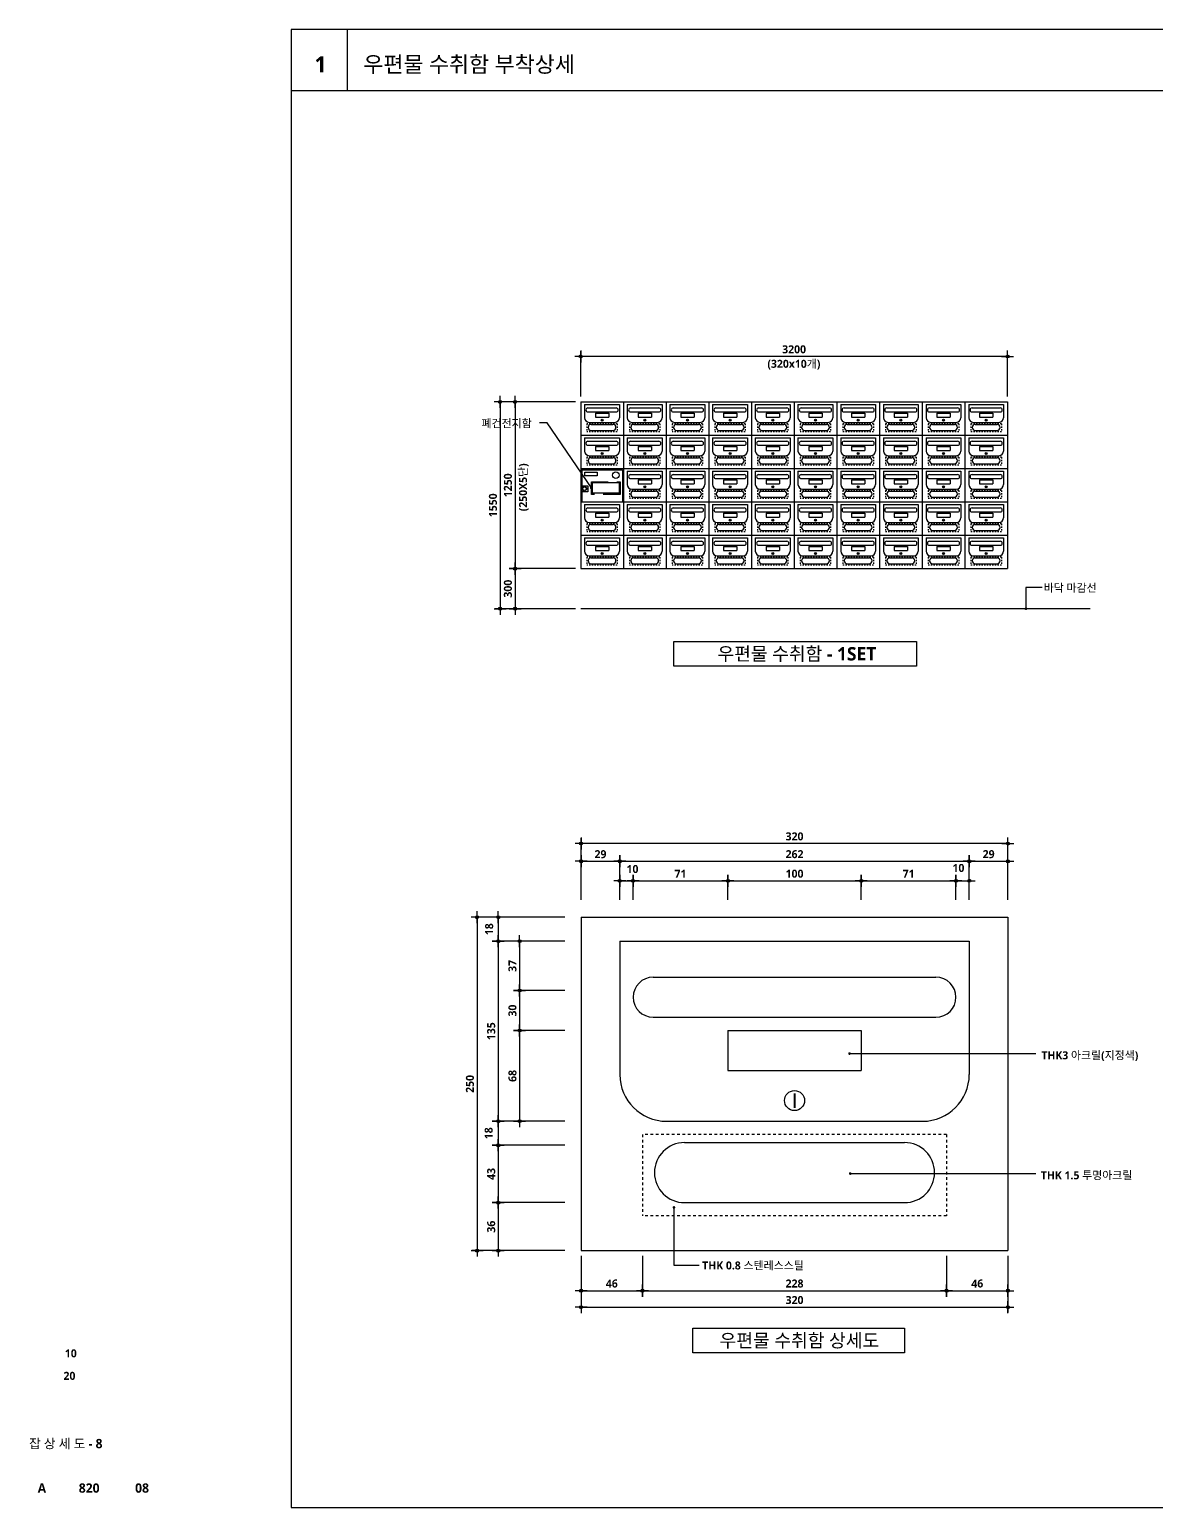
# Model space of a CAD drawing. Header units: millimetres. Extents: x 200 to 163856, y 0 to 163394.
# Drawn here: x 66420 to 70644, y 200 to 5740 of the extents above; entities that cross this region are included whole.
import ezdxf
from ezdxf.enums import TextEntityAlignment as Align

# ---------------------------------------------------------------- set-up
doc = ezdxf.new("R2010")
doc.units = ezdxf.units.MM
doc.header["$LTSCALE"] = 10
doc.linetypes.add('DASHED', pattern=[19.05, 12.7, -6.35])
doc.linetypes.add('HIDDEN', pattern=[2, 1, -1])
doc.layers.get('DEFPOINTS').update_dxf_attribs({"color": 181})
for name, color, linetype in [('A-ANNO-GRA1', 7, 'Continuous'), ('A-ANNO-TEXT1', 7, 'Continuous'), ('A-ANNO-TITL', 7, 'Continuous'), ('A-ST-AXIS-DIM', 7, 'Continuous'), ('DIM', 4, 'Continuous'), ('FIN', 6, 'Continuous'), ('PAT', 200, 'Continuous'), ('T', 3, 'Continuous'), ('T2', 4, 'Continuous'), ('WAL', 3, 'Continuous')]:
    doc.layers.add(name, color=color, linetype=linetype)
doc.styles.add('2020음성 1차', font='')
doc.styles.add('SH_진천_나눔', font='')
doc.styles.get('2020음성 1차').set_extended_font_data('NanumGothic', bold=True)
doc.styles.get('SH_진천_나눔').set_extended_font_data('NanumGothic', bold=True)
doc.dimstyles.new('NDIM10', dxfattribs={"dimscale": 10, "dimtxt": 3, "dimasz": 0.75, "dimexe": 2, "dimexo": 2, "dimgap": 1, "dimtad": 1, "dimdec": 1, "dimdsep": 46, "dimtxsty": '2020음성 1차', "dimblk": 'Z_DOT', "dimcen": 3, "dimdle": 3, "dimclrd": 256, "dimclre": 256, "dimclrt": 3, "dimadec": 0, "dimazin": 0, "dimtfac": 1, "dimtdec": 1, "dimtix": 1, "dimtmove": 2, "dimatfit": 3, "dimfxl": 1, "dimtolj": 1, "dimtzin": 0, "dimlwd": -1, "dimlwe": -1, "dimarcsym": 0})

# ---------------------------------------------------------------- blocks, each defined once
blk = doc.blocks.new('MAIL1')
at = {"layer": 'DEFPOINTS', "color": 0, "linetype": 'ByBlock'}
for p in [(110, 139), (110, 135), (210, 165)]:
    blk.add_point(p, dxfattribs=at)
at = {"layer": 'FIN'}
for p, q in [((29, 232), (291, 232)), ((29, 232), (29, 132)), ((291, 232), (291, 132)), ((54, 205), (266, 205)), ((54, 175), (266, 175)), ((64, 97), (256, 97))]:
    blk.add_line(p, q, dxfattribs=at)
at = {"layer": 'FIN', "color": 9}
for p, q in [((110, 165), (110, 135)), ((110, 165), (210, 165)), ((110, 135), (210, 135)), ((160, 118), (160, 107)), ((210, 165), (210, 135)), ((78, 81), (242, 81)), ((78, 36), (242, 36))]:
    blk.add_line(p, q, dxfattribs=at)
at = {"layer": 'FIN', "color": 9, "linetype": 'HIDDEN'}
for p, q in [((46, 87), (46, 26)), ((274, 87), (46, 87)), ((274, 26), (46, 26)), ((274, 87), (274, 26))]:
    blk.add_line(p, q, dxfattribs=at)
at = {"layer": 'FIN', "color": 9}
blk.add_circle((160, 113), 7.5, dxfattribs=at)
at = {"layer": 'FIN'}
for centre, radius, start, end in [((64, 132), 35, 180, 270), ((54, 190), 15, 90, 270), ((256, 132), 35, 270, 0), ((266, 190), 15, 270, 90)]:
    blk.add_arc(centre, radius, start, end, dxfattribs=at)
at = {"layer": 'FIN', "color": 9}
for centre, start, end in [((78, 59), 90, 270), ((242, 59), 270, 90)]:
    blk.add_arc(centre, 22.5, start, end, dxfattribs=at)
at = {"layer": 'PAT'}
for p, q in [((0, 250), (320, 250)), ((0, 250), (0, 0)), ((0, 250), (0, 0)), ((320, 250), (320, 0)), ((0, 0), (320, 0)), ((0, 0), (320, 0))]:
    blk.add_line(p, q, dxfattribs=at)
blk = doc.blocks.new('Z_DOT')
at = {"layer": 'DIM', "color": 0}
for p, q in [((-3, 0), (3, 0)), ((0, -3), (0, 3))]:
    blk.add_line(p, q, dxfattribs=at)
for radius in [0.75, 0.375]:
    blk.add_circle((0, 0), radius, dxfattribs=at)
blk = doc.blocks.new('*D6744')
at = {"layer": 'A-ST-AXIS-DIM'}
for p, q in [((68465.9, 4344.1), (68219.7, 4344.1)), ((68239.7, 4336.6), (68239.7, 3726.6)), ((68465.9, 3719.1), (68219.7, 3719.1))]:
    blk.add_line(p, q, dxfattribs=at)
at = {"layer": 'DEFPOINTS', "color": 0}
for p in [(68485.9, 4344.1), (68239.7, 3719.1), (68485.9, 3719.1)]:
    blk.add_point(p, dxfattribs=at)
at = {"layer": 'A-ST-AXIS-DIM', "linetype": 'ByBlock', "xscale": 7.5, "yscale": 7.5, "zscale": 7.5}
for p, rotation in [((68239.7, 4344.1), 90), ((68239.7, 3719.1), 270)]:
    blk.add_blockref('Z_DOT', p, dxfattribs=dict(at, rotation=rotation))
at = {"layer": 'A-ST-AXIS-DIM', "color": 3, "insert": (68213.1, 4031.6), "char_height": 30, "attachment_point": 5, "rotation": 90, "style": '2020음성 1차'}
blk.add_mtext('\\A1;1250', dxfattribs=at)
blk = doc.blocks.new('*D6745')
at = {"layer": 'A-ST-AXIS-DIM'}
for p, q in [((68465.9, 4344.1), (68163.5, 4344.1)), ((68183.5, 4336.6), (68183.5, 3576.6)), ((68456.4, 3569.1), (68163.5, 3569.1))]:
    blk.add_line(p, q, dxfattribs=at)
at = {"layer": 'DEFPOINTS', "color": 0}
for p in [(68485.9, 4344.1), (68183.5, 3569.1), (68476.4, 3569.1)]:
    blk.add_point(p, dxfattribs=at)
at = {"layer": 'A-ST-AXIS-DIM', "linetype": 'ByBlock', "xscale": 7.5, "yscale": 7.5, "zscale": 7.5}
for p, rotation in [((68183.5, 4344.1), 90), ((68183.5, 3569.1), 270)]:
    blk.add_blockref('Z_DOT', p, dxfattribs=dict(at, rotation=rotation))
at = {"layer": 'A-ST-AXIS-DIM', "color": 3, "insert": (68157, 3956.6), "char_height": 30, "attachment_point": 5, "rotation": 90, "style": '2020음성 1차'}
blk.add_mtext('\\A1;1550', dxfattribs=at)
blk = doc.blocks.new('*D6746')
at = {"layer": 'A-ST-AXIS-DIM'}
for p, q in [((68465.9, 3719.1), (68219.7, 3719.1)), ((68239.7, 3711.6), (68239.7, 3576.6)), ((68465.9, 3569.1), (68219.7, 3569.1))]:
    blk.add_line(p, q, dxfattribs=at)
at = {"layer": 'DEFPOINTS', "color": 0}
for p in [(68485.9, 3719.1), (68239.7, 3569.1), (68485.9, 3569.1)]:
    blk.add_point(p, dxfattribs=at)
at = {"layer": 'A-ST-AXIS-DIM', "linetype": 'ByBlock', "xscale": 7.5, "yscale": 7.5, "zscale": 7.5}
for p, rotation in [((68239.7, 3719.1), 90), ((68239.7, 3569.1), 270)]:
    blk.add_blockref('Z_DOT', p, dxfattribs=dict(at, rotation=rotation))
at = {"layer": 'A-ST-AXIS-DIM', "color": 3, "insert": (68213.1, 3644.1), "char_height": 30, "attachment_point": 5, "rotation": 90, "style": '2020음성 1차'}
blk.add_mtext('\\A1;300', dxfattribs=at)
blk = doc.blocks.new('*D6747')
at = {"layer": 'A-ST-AXIS-DIM'}
for p, q in [((68485.9, 4364.1), (68485.9, 4534.7)), ((70078.4, 4514.7), (68493.4, 4514.7)), ((70085.9, 4364.1), (70085.9, 4534.7))]:
    blk.add_line(p, q, dxfattribs=at)
at = {"layer": 'DEFPOINTS', "color": 0}
for p in [(68485.9, 4514.7), (68485.9, 4344.1), (70085.9, 4344.1)]:
    blk.add_point(p, dxfattribs=at)
at = {"layer": 'A-ST-AXIS-DIM', "linetype": 'ByBlock', "xscale": 7.5, "yscale": 7.5, "zscale": 7.5, "rotation": 180}
blk.add_blockref('Z_DOT', (68485.9, 4514.7), dxfattribs=at)
at = {"layer": 'A-ST-AXIS-DIM', "linetype": 'ByBlock', "xscale": 7.5, "yscale": 7.5, "zscale": 7.5}
blk.add_blockref('Z_DOT', (70085.9, 4514.7), dxfattribs=at)
at = {"layer": 'A-ST-AXIS-DIM', "color": 3, "insert": (69285.9, 4541.2), "char_height": 30, "attachment_point": 5, "style": '2020음성 1차'}
blk.add_mtext('\\A1;3200', dxfattribs=at)
blk = doc.blocks.new('SELL')
at = {"layer": 'FIN'}
for points in [[(31, 224), (124, 224), (124, 196), (31, 196)], [(88, 65), (88, 145), (288, 145), (288, 65)]]:
    blk.add_lwpolyline(points, close=True, dxfattribs=at)
at = {"layer": 'FIN', "linetype": 'DASHED'}
blk.add_lwpolyline([(8, 122), (53, 122), (53, 77), (8, 77)], dxfattribs=at)
blk.add_lwpolyline([(80, 57), (80, 152), (295, 152), (295, 57)], close=True, dxfattribs=at)
at = {"layer": 'FIN'}
for centre, radius in [((264, 201), 25), ((28, 100), 16.5), ((28, 100), 13.2), ((84, 148), 2.67), ((291, 148), 2.67), ((84, 62), 2.67), ((291, 62), 2.67)]:
    blk.add_circle(centre, radius, dxfattribs=at)
at = {"layer": 'PAT'}
for p, q in [((0, 250), (320, 250)), ((0, 250), (0, 0)), ((8, 240), (313, 240)), ((8, 240), (8, 0)), ((313, 240), (313, 0)), ((320, 250), (320, 0)), ((0, 0), (320, 0))]:
    blk.add_line(p, q, dxfattribs=at)
blk = doc.blocks.new('*D6758')
at = {"layer": 'A-ST-AXIS-DIM'}
for p, q in [((69857.5, 1142.6), (69857.5, 992.6)), ((70087.5, 1142.6), (70087.5, 992.6)), ((69865, 1012.6), (70080, 1012.6))]:
    blk.add_line(p, q, dxfattribs=at)
at = {"layer": 'DEFPOINTS', "color": 0}
for p in [(69857.5, 1162.6), (70087.5, 1162.6), (70087.5, 1012.6)]:
    blk.add_point(p, dxfattribs=at)
at = {"layer": 'A-ST-AXIS-DIM', "linetype": 'ByBlock', "xscale": 7.5, "yscale": 7.5, "zscale": 7.5, "rotation": 180}
blk.add_blockref('Z_DOT', (69857.5, 1012.6), dxfattribs=at)
at = {"layer": 'A-ST-AXIS-DIM', "linetype": 'ByBlock', "xscale": 7.5, "yscale": 7.5, "zscale": 7.5}
blk.add_blockref('Z_DOT', (70087.5, 1012.6), dxfattribs=at)
at = {"layer": 'A-ST-AXIS-DIM', "color": 3, "insert": (69972.5, 1039.2), "char_height": 30, "attachment_point": 5, "style": '2020음성 1차'}
blk.add_mtext('\\A1;\\A1;46', dxfattribs=at)
blk = doc.blocks.new('*D6759')
at = {"layer": 'A-ST-AXIS-DIM'}
for p, q in [((68487.5, 1142.6), (68487.5, 992.6)), ((68717.5, 1142.6), (68717.5, 992.6)), ((68495, 1012.6), (68710, 1012.6))]:
    blk.add_line(p, q, dxfattribs=at)
at = {"layer": 'DEFPOINTS', "color": 0}
for p in [(68487.5, 1162.6), (68717.5, 1162.6), (68717.5, 1012.6)]:
    blk.add_point(p, dxfattribs=at)
at = {"layer": 'A-ST-AXIS-DIM', "linetype": 'ByBlock', "xscale": 7.5, "yscale": 7.5, "zscale": 7.5, "rotation": 180}
blk.add_blockref('Z_DOT', (68487.5, 1012.6), dxfattribs=at)
at = {"layer": 'A-ST-AXIS-DIM', "linetype": 'ByBlock', "xscale": 7.5, "yscale": 7.5, "zscale": 7.5}
blk.add_blockref('Z_DOT', (68717.5, 1012.6), dxfattribs=at)
at = {"layer": 'A-ST-AXIS-DIM', "color": 3, "insert": (68602.5, 1039.2), "char_height": 30, "attachment_point": 5, "style": '2020음성 1차'}
blk.add_mtext('\\A1;\\A1;46', dxfattribs=at)
blk = doc.blocks.new('*D6760')
at = {"layer": 'A-ST-AXIS-DIM'}
for p, q in [((68717.5, 1142.6), (68717.5, 992.6)), ((69857.5, 1142.6), (69857.5, 992.6)), ((68725, 1012.6), (69850, 1012.6))]:
    blk.add_line(p, q, dxfattribs=at)
at = {"layer": 'DEFPOINTS', "color": 0}
for p in [(68717.5, 1162.6), (69857.5, 1162.6), (69857.5, 1012.6)]:
    blk.add_point(p, dxfattribs=at)
at = {"layer": 'A-ST-AXIS-DIM', "linetype": 'ByBlock', "xscale": 7.5, "yscale": 7.5, "zscale": 7.5, "rotation": 180}
blk.add_blockref('Z_DOT', (68717.5, 1012.6), dxfattribs=at)
at = {"layer": 'A-ST-AXIS-DIM', "linetype": 'ByBlock', "xscale": 7.5, "yscale": 7.5, "zscale": 7.5}
blk.add_blockref('Z_DOT', (69857.5, 1012.6), dxfattribs=at)
at = {"layer": 'A-ST-AXIS-DIM', "color": 3, "insert": (69287.5, 1039.2), "char_height": 30, "attachment_point": 5, "style": '2020음성 1차'}
blk.add_mtext('\\A1;\\A1;228', dxfattribs=at)
blk = doc.blocks.new('*D6761')
at = {"layer": 'A-ST-AXIS-DIM'}
for p, q in [((68487.5, 1142.6), (68487.5, 930.7)), ((70087.5, 1142.6), (70087.5, 930.7)), ((68495, 950.7), (70080, 950.7))]:
    blk.add_line(p, q, dxfattribs=at)
at = {"layer": 'DEFPOINTS', "color": 0}
for p in [(68487.5, 1162.6), (70087.5, 1162.6), (70087.5, 950.7)]:
    blk.add_point(p, dxfattribs=at)
at = {"layer": 'A-ST-AXIS-DIM', "linetype": 'ByBlock', "xscale": 7.5, "yscale": 7.5, "zscale": 7.5, "rotation": 180}
blk.add_blockref('Z_DOT', (68487.5, 950.7), dxfattribs=at)
at = {"layer": 'A-ST-AXIS-DIM', "linetype": 'ByBlock', "xscale": 7.5, "yscale": 7.5, "zscale": 7.5}
blk.add_blockref('Z_DOT', (70087.5, 950.7), dxfattribs=at)
at = {"layer": 'A-ST-AXIS-DIM', "color": 3, "insert": (69287.5, 977.3), "char_height": 30, "attachment_point": 5, "style": '2020음성 1차'}
blk.add_mtext('\\A1;\\A1;320', dxfattribs=at)
blk = doc.blocks.new('*D6762')
at = {"layer": 'A-ST-AXIS-DIM'}
for p, q in [((68427, 2322.6), (68236.8, 2322.6)), ((68256.8, 2315.1), (68256.8, 2145.1)), ((68427, 2137.6), (68236.8, 2137.6))]:
    blk.add_line(p, q, dxfattribs=at)
at = {"layer": 'DEFPOINTS', "color": 0}
for p in [(68447, 2322.6), (68256.8, 2137.6), (68447, 2137.6)]:
    blk.add_point(p, dxfattribs=at)
at = {"layer": 'A-ST-AXIS-DIM', "linetype": 'ByBlock', "xscale": 7.5, "yscale": 7.5, "zscale": 7.5}
for p, rotation in [((68256.8, 2322.6), 90), ((68256.8, 2137.6), 270)]:
    blk.add_blockref('Z_DOT', p, dxfattribs=dict(at, rotation=rotation))
at = {"layer": 'A-ST-AXIS-DIM', "color": 3, "insert": (68230.2, 2230.1), "char_height": 30, "attachment_point": 5, "rotation": 90, "style": '2020음성 1차'}
blk.add_mtext('\\A1;\\A1;37', dxfattribs=at)
blk = doc.blocks.new('*D6763')
at = {"layer": 'A-ST-AXIS-DIM'}
for p, q in [((68427, 2412.6), (68077.3, 2412.6)), ((68097.3, 2405.1), (68097.3, 1170.1)), ((68427, 1162.6), (68077.3, 1162.6))]:
    blk.add_line(p, q, dxfattribs=at)
at = {"layer": 'DEFPOINTS', "color": 0}
for p in [(68447, 2412.6), (68097.3, 1162.6), (68447, 1162.6)]:
    blk.add_point(p, dxfattribs=at)
at = {"layer": 'A-ST-AXIS-DIM', "linetype": 'ByBlock', "xscale": 7.5, "yscale": 7.5, "zscale": 7.5}
for p, rotation in [((68097.3, 2412.6), 90), ((68097.3, 1162.6), 270)]:
    blk.add_blockref('Z_DOT', p, dxfattribs=dict(at, rotation=rotation))
at = {"layer": 'A-ST-AXIS-DIM', "color": 3, "insert": (68070.8, 1787.6), "char_height": 30, "attachment_point": 5, "rotation": 90, "style": '2020음성 1차'}
blk.add_mtext('\\A1;\\A1;250', dxfattribs=at)
blk = doc.blocks.new('*D6764')
at = {"layer": 'A-ST-AXIS-DIM'}
for p, q in [((68427, 2322.6), (68157, 2322.6)), ((68177, 2315.1), (68177, 1655.1)), ((68427, 1647.6), (68157, 1647.6))]:
    blk.add_line(p, q, dxfattribs=at)
at = {"layer": 'DEFPOINTS', "color": 0}
for p in [(68447, 2322.6), (68177, 1647.6), (68447, 1647.6)]:
    blk.add_point(p, dxfattribs=at)
at = {"layer": 'A-ST-AXIS-DIM', "linetype": 'ByBlock', "xscale": 7.5, "yscale": 7.5, "zscale": 7.5}
for p, rotation in [((68177, 2322.6), 90), ((68177, 1647.6), 270)]:
    blk.add_blockref('Z_DOT', p, dxfattribs=dict(at, rotation=rotation))
at = {"layer": 'A-ST-AXIS-DIM', "color": 3, "insert": (68150.5, 1985.1), "char_height": 30, "attachment_point": 5, "rotation": 90, "style": '2020음성 1차'}
blk.add_mtext('\\A1;\\A1;135', dxfattribs=at)
blk = doc.blocks.new('*D6765')
at = {"layer": 'A-ST-AXIS-DIM'}
for p, q in [((68427, 1647.6), (68157, 1647.6)), ((68177, 1640.1), (68177, 1565.1)), ((68427, 1557.6), (68157, 1557.6))]:
    blk.add_line(p, q, dxfattribs=at)
at = {"layer": 'DEFPOINTS', "color": 0}
for p in [(68447, 1647.6), (68177, 1557.6), (68447, 1557.6)]:
    blk.add_point(p, dxfattribs=at)
at = {"layer": 'A-ST-AXIS-DIM', "linetype": 'ByBlock', "xscale": 7.5, "yscale": 7.5, "zscale": 7.5}
for p, rotation in [((68177, 1647.6), 90), ((68177, 1557.6), 270)]:
    blk.add_blockref('Z_DOT', p, dxfattribs=dict(at, rotation=rotation))
at = {"layer": 'A-ST-AXIS-DIM', "color": 3, "insert": (68140.9, 1602.6), "char_height": 30, "attachment_point": 5, "rotation": 90, "style": '2020음성 1차'}
blk.add_mtext('\\A1;\\A1;18', dxfattribs=at)
blk = doc.blocks.new('*D6766')
at = {"layer": 'A-ST-AXIS-DIM'}
for p, q in [((68427, 1557.6), (68157, 1557.6)), ((68177, 1550.1), (68177, 1350.1)), ((68427, 1342.6), (68157, 1342.6))]:
    blk.add_line(p, q, dxfattribs=at)
at = {"layer": 'DEFPOINTS', "color": 0}
for p in [(68447, 1557.6), (68177, 1342.6), (68447, 1342.6)]:
    blk.add_point(p, dxfattribs=at)
at = {"layer": 'A-ST-AXIS-DIM', "linetype": 'ByBlock', "xscale": 7.5, "yscale": 7.5, "zscale": 7.5}
for p, rotation in [((68177, 1557.6), 90), ((68177, 1342.6), 270)]:
    blk.add_blockref('Z_DOT', p, dxfattribs=dict(at, rotation=rotation))
at = {"layer": 'A-ST-AXIS-DIM', "color": 3, "insert": (68150.5, 1450.1), "char_height": 30, "attachment_point": 5, "rotation": 90, "style": '2020음성 1차'}
blk.add_mtext('\\A1;\\A1;43', dxfattribs=at)
blk = doc.blocks.new('*D6767')
at = {"layer": 'A-ST-AXIS-DIM'}
for p, q in [((68427, 1342.6), (68157, 1342.6)), ((68177, 1335.1), (68177, 1170.1)), ((68427, 1162.6), (68157, 1162.6))]:
    blk.add_line(p, q, dxfattribs=at)
at = {"layer": 'DEFPOINTS', "color": 0}
for p in [(68447, 1342.6), (68177, 1162.6), (68447, 1162.6)]:
    blk.add_point(p, dxfattribs=at)
at = {"layer": 'A-ST-AXIS-DIM', "linetype": 'ByBlock', "xscale": 7.5, "yscale": 7.5, "zscale": 7.5}
for p, rotation in [((68177, 1342.6), 90), ((68177, 1162.6), 270)]:
    blk.add_blockref('Z_DOT', p, dxfattribs=dict(at, rotation=rotation))
at = {"layer": 'A-ST-AXIS-DIM', "color": 3, "insert": (68150.5, 1252.6), "char_height": 30, "attachment_point": 5, "rotation": 90, "style": '2020음성 1차'}
blk.add_mtext('\\A1;\\A1;36', dxfattribs=at)
blk = doc.blocks.new('*D6768')
at = {"layer": 'A-ST-AXIS-DIM'}
for p, q in [((68427, 2137.6), (68236.8, 2137.6)), ((68256.8, 2130.1), (68256.8, 1995.1)), ((68427, 1987.6), (68236.8, 1987.6))]:
    blk.add_line(p, q, dxfattribs=at)
at = {"layer": 'DEFPOINTS', "color": 0}
for p in [(68447, 2137.6), (68256.8, 1987.6), (68447, 1987.6)]:
    blk.add_point(p, dxfattribs=at)
at = {"layer": 'A-ST-AXIS-DIM', "linetype": 'ByBlock', "xscale": 7.5, "yscale": 7.5, "zscale": 7.5}
for p, rotation in [((68256.8, 2137.6), 90), ((68256.8, 1987.6), 270)]:
    blk.add_blockref('Z_DOT', p, dxfattribs=dict(at, rotation=rotation))
at = {"layer": 'A-ST-AXIS-DIM', "color": 3, "insert": (68230.2, 2062.6), "char_height": 30, "attachment_point": 5, "rotation": 90, "style": '2020음성 1차'}
blk.add_mtext('\\A1;\\A1;30', dxfattribs=at)
blk = doc.blocks.new('*D6769')
at = {"layer": 'A-ST-AXIS-DIM'}
for p, q in [((68427, 1987.6), (68236.8, 1987.6)), ((68256.8, 1980.1), (68256.8, 1655.1)), ((68427, 1647.6), (68236.8, 1647.6))]:
    blk.add_line(p, q, dxfattribs=at)
at = {"layer": 'DEFPOINTS', "color": 0}
for p in [(68447, 1987.6), (68256.8, 1647.6), (68447, 1647.6)]:
    blk.add_point(p, dxfattribs=at)
at = {"layer": 'A-ST-AXIS-DIM', "linetype": 'ByBlock', "xscale": 7.5, "yscale": 7.5, "zscale": 7.5}
for p, rotation in [((68256.8, 1987.6), 90), ((68256.8, 1647.6), 270)]:
    blk.add_blockref('Z_DOT', p, dxfattribs=dict(at, rotation=rotation))
at = {"layer": 'A-ST-AXIS-DIM', "color": 3, "insert": (68230.2, 1817.6), "char_height": 30, "attachment_point": 5, "rotation": 90, "style": '2020음성 1차'}
blk.add_mtext('\\A1;\\A1;68', dxfattribs=at)
blk = doc.blocks.new('*D6770')
at = {"layer": 'A-ST-AXIS-DIM'}
for p, q in [((69037.5, 2477.9), (69037.5, 2569.2)), ((69045, 2549.2), (69530, 2549.2)), ((69537.5, 2477.9), (69537.5, 2569.2))]:
    blk.add_line(p, q, dxfattribs=at)
at = {"layer": 'DEFPOINTS', "color": 0}
for p in [(69537.5, 2549.2), (69037.5, 2457.9), (69537.5, 2457.9)]:
    blk.add_point(p, dxfattribs=at)
at = {"layer": 'A-ST-AXIS-DIM', "linetype": 'ByBlock', "xscale": 7.5, "yscale": 7.5, "zscale": 7.5, "rotation": 180}
blk.add_blockref('Z_DOT', (69037.5, 2549.2), dxfattribs=at)
at = {"layer": 'A-ST-AXIS-DIM', "linetype": 'ByBlock', "xscale": 7.5, "yscale": 7.5, "zscale": 7.5}
blk.add_blockref('Z_DOT', (69537.5, 2549.2), dxfattribs=at)
at = {"layer": 'A-ST-AXIS-DIM', "color": 3, "insert": (69287.5, 2575.6), "char_height": 30, "attachment_point": 5, "style": '2020음성 1차'}
blk.add_mtext('\\A1;\\A1;100', dxfattribs=at)
blk = doc.blocks.new('*D6771')
at = {"layer": 'A-ST-AXIS-DIM'}
for p, q in [((68487.5, 2477.9), (68487.5, 2708.7)), ((70080, 2688.7), (68495, 2688.7)), ((70087.5, 2477.9), (70087.5, 2708.7))]:
    blk.add_line(p, q, dxfattribs=at)
at = {"layer": 'DEFPOINTS', "color": 0}
for p in [(68487.5, 2688.7), (68487.5, 2457.9), (70087.5, 2457.9)]:
    blk.add_point(p, dxfattribs=at)
at = {"layer": 'A-ST-AXIS-DIM', "linetype": 'ByBlock', "xscale": 7.5, "yscale": 7.5, "zscale": 7.5, "rotation": 180}
blk.add_blockref('Z_DOT', (68487.5, 2688.7), dxfattribs=at)
at = {"layer": 'A-ST-AXIS-DIM', "linetype": 'ByBlock', "xscale": 7.5, "yscale": 7.5, "zscale": 7.5}
blk.add_blockref('Z_DOT', (70087.5, 2688.7), dxfattribs=at)
at = {"layer": 'A-ST-AXIS-DIM', "color": 3, "insert": (69287.5, 2715.3), "char_height": 30, "attachment_point": 5, "style": '2020음성 1차'}
blk.add_mtext('\\A1;\\A1;320', dxfattribs=at)
blk = doc.blocks.new('*D6772')
at = {"layer": 'A-ST-AXIS-DIM'}
for p, q in [((68632.5, 2477.9), (68632.5, 2642.1)), ((68640, 2622.1), (69935, 2622.1)), ((69942.5, 2477.9), (69942.5, 2642.1))]:
    blk.add_line(p, q, dxfattribs=at)
at = {"layer": 'DEFPOINTS', "color": 0}
for p in [(69942.5, 2622.1), (68632.5, 2457.9), (69942.5, 2457.9)]:
    blk.add_point(p, dxfattribs=at)
at = {"layer": 'A-ST-AXIS-DIM', "linetype": 'ByBlock', "xscale": 7.5, "yscale": 7.5, "zscale": 7.5, "rotation": 180}
blk.add_blockref('Z_DOT', (68632.5, 2622.1), dxfattribs=at)
at = {"layer": 'A-ST-AXIS-DIM', "linetype": 'ByBlock', "xscale": 7.5, "yscale": 7.5, "zscale": 7.5}
blk.add_blockref('Z_DOT', (69942.5, 2622.1), dxfattribs=at)
at = {"layer": 'A-ST-AXIS-DIM', "color": 3, "insert": (69287.5, 2648.7), "char_height": 30, "attachment_point": 5, "style": '2020음성 1차'}
blk.add_mtext('\\A1;\\A1;262', dxfattribs=at)
blk = doc.blocks.new('*D6773')
at = {"layer": 'A-ST-AXIS-DIM'}
for p, q in [((68427, 2412.6), (68157, 2412.6)), ((68177, 2405.1), (68177, 2330.1)), ((68427, 2322.6), (68157, 2322.6))]:
    blk.add_line(p, q, dxfattribs=at)
at = {"layer": 'DEFPOINTS', "color": 0}
for p in [(68447, 2412.6), (68177, 2322.6), (68447, 2322.6)]:
    blk.add_point(p, dxfattribs=at)
at = {"layer": 'A-ST-AXIS-DIM', "linetype": 'ByBlock', "xscale": 7.5, "yscale": 7.5, "zscale": 7.5}
for p, rotation in [((68177, 2412.6), 90), ((68177, 2322.6), 270)]:
    blk.add_blockref('Z_DOT', p, dxfattribs=dict(at, rotation=rotation))
at = {"layer": 'A-ST-AXIS-DIM', "color": 3, "insert": (68142.9, 2367.6), "char_height": 30, "attachment_point": 5, "rotation": 90, "style": '2020음성 1차'}
blk.add_mtext('\\A1;\\A1;18', dxfattribs=at)
blk = doc.blocks.new('*D6774')
at = {"layer": 'A-ST-AXIS-DIM'}
for p, q in [((68632.5, 2477.9), (68632.5, 2569.2)), ((68640, 2549.2), (68675, 2549.2)), ((68682.5, 2477.9), (68682.5, 2569.2))]:
    blk.add_line(p, q, dxfattribs=at)
at = {"layer": 'DEFPOINTS', "color": 0}
for p in [(68682.5, 2549.2), (68632.5, 2457.9), (68682.5, 2457.9)]:
    blk.add_point(p, dxfattribs=at)
at = {"layer": 'A-ST-AXIS-DIM', "linetype": 'ByBlock', "xscale": 7.5, "yscale": 7.5, "zscale": 7.5, "rotation": 180}
blk.add_blockref('Z_DOT', (68632.5, 2549.2), dxfattribs=at)
at = {"layer": 'A-ST-AXIS-DIM', "linetype": 'ByBlock', "xscale": 7.5, "yscale": 7.5, "zscale": 7.5}
blk.add_blockref('Z_DOT', (68682.5, 2549.2), dxfattribs=at)
at = {"layer": 'A-ST-AXIS-DIM', "color": 3, "insert": (68680, 2592.9), "char_height": 30, "attachment_point": 5, "style": '2020음성 1차'}
blk.add_mtext('\\A1;\\A1;10', dxfattribs=at)
blk = doc.blocks.new('*D6775')
at = {"layer": 'A-ST-AXIS-DIM'}
for p, q in [((68487.5, 2477.9), (68487.5, 2642.1)), ((68495, 2622.1), (68625, 2622.1)), ((68632.5, 2477.9), (68632.5, 2642.1))]:
    blk.add_line(p, q, dxfattribs=at)
at = {"layer": 'DEFPOINTS', "color": 0}
for p in [(68632.5, 2622.1), (68487.5, 2457.9), (68632.5, 2457.9)]:
    blk.add_point(p, dxfattribs=at)
at = {"layer": 'A-ST-AXIS-DIM', "linetype": 'ByBlock', "xscale": 7.5, "yscale": 7.5, "zscale": 7.5, "rotation": 180}
blk.add_blockref('Z_DOT', (68487.5, 2622.1), dxfattribs=at)
at = {"layer": 'A-ST-AXIS-DIM', "linetype": 'ByBlock', "xscale": 7.5, "yscale": 7.5, "zscale": 7.5}
blk.add_blockref('Z_DOT', (68632.5, 2622.1), dxfattribs=at)
at = {"layer": 'A-ST-AXIS-DIM', "color": 3, "insert": (68560, 2648.7), "char_height": 30, "attachment_point": 5, "style": '2020음성 1차'}
blk.add_mtext('\\A1;\\A1;29', dxfattribs=at)
blk = doc.blocks.new('*D6776')
at = {"layer": 'A-ST-AXIS-DIM'}
for p, q in [((68682.5, 2477.9), (68682.5, 2569.2)), ((68690, 2549.2), (69030, 2549.2)), ((69037.5, 2477.9), (69037.5, 2569.2))]:
    blk.add_line(p, q, dxfattribs=at)
at = {"layer": 'DEFPOINTS', "color": 0}
for p in [(69037.5, 2549.2), (68682.5, 2457.9), (69037.5, 2457.9)]:
    blk.add_point(p, dxfattribs=at)
at = {"layer": 'A-ST-AXIS-DIM', "linetype": 'ByBlock', "xscale": 7.5, "yscale": 7.5, "zscale": 7.5, "rotation": 180}
blk.add_blockref('Z_DOT', (68682.5, 2549.2), dxfattribs=at)
at = {"layer": 'A-ST-AXIS-DIM', "linetype": 'ByBlock', "xscale": 7.5, "yscale": 7.5, "zscale": 7.5}
blk.add_blockref('Z_DOT', (69037.5, 2549.2), dxfattribs=at)
at = {"layer": 'A-ST-AXIS-DIM', "color": 3, "insert": (68860, 2575.4), "char_height": 30, "attachment_point": 5, "style": '2020음성 1차'}
blk.add_mtext('\\A1;\\A1;71', dxfattribs=at)
blk = doc.blocks.new('*D6777')
at = {"layer": 'A-ST-AXIS-DIM'}
for p, q in [((69942.5, 2477.9), (69942.5, 2642.1)), ((69950, 2622.1), (70080, 2622.1)), ((70087.5, 2477.9), (70087.5, 2642.1))]:
    blk.add_line(p, q, dxfattribs=at)
at = {"layer": 'DEFPOINTS', "color": 0}
for p in [(70087.5, 2622.1), (69942.5, 2457.9), (70087.5, 2457.9)]:
    blk.add_point(p, dxfattribs=at)
at = {"layer": 'A-ST-AXIS-DIM', "linetype": 'ByBlock', "xscale": 7.5, "yscale": 7.5, "zscale": 7.5, "rotation": 180}
blk.add_blockref('Z_DOT', (69942.5, 2622.1), dxfattribs=at)
at = {"layer": 'A-ST-AXIS-DIM', "linetype": 'ByBlock', "xscale": 7.5, "yscale": 7.5, "zscale": 7.5}
blk.add_blockref('Z_DOT', (70087.5, 2622.1), dxfattribs=at)
at = {"layer": 'A-ST-AXIS-DIM', "color": 3, "insert": (70015, 2648.7), "char_height": 30, "attachment_point": 5, "style": '2020음성 1차'}
blk.add_mtext('\\A1;\\A1;29', dxfattribs=at)
blk = doc.blocks.new('*D6778')
at = {"layer": 'A-ST-AXIS-DIM'}
for p, q in [((69892.5, 2477.9), (69892.5, 2569.2)), ((69900, 2549.2), (69935, 2549.2)), ((69942.5, 2477.9), (69942.5, 2569.2))]:
    blk.add_line(p, q, dxfattribs=at)
at = {"layer": 'DEFPOINTS', "color": 0}
for p in [(69942.5, 2549.2), (69892.5, 2457.9), (69942.5, 2457.9)]:
    blk.add_point(p, dxfattribs=at)
at = {"layer": 'A-ST-AXIS-DIM', "linetype": 'ByBlock', "xscale": 7.5, "yscale": 7.5, "zscale": 7.5, "rotation": 180}
blk.add_blockref('Z_DOT', (69892.5, 2549.2), dxfattribs=at)
at = {"layer": 'A-ST-AXIS-DIM', "linetype": 'ByBlock', "xscale": 7.5, "yscale": 7.5, "zscale": 7.5}
blk.add_blockref('Z_DOT', (69942.5, 2549.2), dxfattribs=at)
at = {"layer": 'A-ST-AXIS-DIM', "color": 3, "insert": (69901.9, 2597), "char_height": 30, "attachment_point": 5, "style": '2020음성 1차'}
blk.add_mtext('\\A1;\\A1;10', dxfattribs=at)
blk = doc.blocks.new('*D6779')
at = {"layer": 'A-ST-AXIS-DIM'}
for p, q in [((69537.5, 2477.9), (69537.5, 2569.2)), ((69545, 2549.2), (69885, 2549.2)), ((69892.5, 2477.9), (69892.5, 2569.2))]:
    blk.add_line(p, q, dxfattribs=at)
at = {"layer": 'DEFPOINTS', "color": 0}
for p in [(69892.5, 2549.2), (69537.5, 2457.9), (69892.5, 2457.9)]:
    blk.add_point(p, dxfattribs=at)
at = {"layer": 'A-ST-AXIS-DIM', "linetype": 'ByBlock', "xscale": 7.5, "yscale": 7.5, "zscale": 7.5, "rotation": 180}
blk.add_blockref('Z_DOT', (69537.5, 2549.2), dxfattribs=at)
at = {"layer": 'A-ST-AXIS-DIM', "linetype": 'ByBlock', "xscale": 7.5, "yscale": 7.5, "zscale": 7.5}
blk.add_blockref('Z_DOT', (69892.5, 2549.2), dxfattribs=at)
at = {"layer": 'A-ST-AXIS-DIM', "color": 3, "insert": (69715, 2575.4), "char_height": 30, "attachment_point": 5, "style": '2020음성 1차'}
blk.add_mtext('\\A1;\\A1;71', dxfattribs=at)

msp = doc.modelspace()

# ---------------------------------------------------------------- linework, layer by layer
at = {"layer": 'A-ANNO-GRA1'}
for p, q in [((67610.79052, 5740), (67610.79052, 5510.40426)), ((74494.96514, 5510.40426), (67399.99903, 5510.40426))]:
    msp.add_line(p, q, dxfattribs=at)
at = {"layer": 'A-ANNO-TEXT1'}
for points in [[(68835.4177, 3446.05636), (69744.79952, 3446.05636), (69744.79952, 3354.06924), (68835.4177, 3354.06924)], [(68906.03277, 871.82554), (69699.18446, 871.82554), (69699.18446, 779.83842), (68906.03277, 779.83842)]]:
    msp.add_lwpolyline(points, close=True, dxfattribs=at)
at = {"layer": 'DEFPOINTS'}
msp.add_lwpolyline([(67400, 200), (74494.9654, 200), (74494.9654, 5740), (67400, 5740)], close=True, dxfattribs=at)
at = {"layer": 'FIN'}
for p, q in [((68632.50108, 2322.60649), (68632.50108, 1822.61899)), ((68632.50108, 2322.60649), (69942.48508, 2322.60649)), ((69942.48508, 2322.60649), (69942.48508, 1822.61899)), ((68757.50108, 2187.60874), (69817.48508, 2187.60874)), ((68757.50108, 2037.60874), (69817.48508, 2037.60874)), ((68807.50108, 1647.61899), (69767.48508, 1647.61899))]:
    msp.add_line(p, q, dxfattribs=at)
at = {"layer": 'FIN', "color": 9}
for p, q in [((69037.49558, 1987.60874), (69537.49058, 1987.60874)), ((69037.49558, 1987.60874), (69037.49558, 1837.61024)), ((69537.49058, 1987.60874), (69537.49058, 1837.61024)), ((69037.49558, 1837.61024), (69537.49058, 1837.61024)), ((68874.99721, 1567.61674), (69699.98896, 1567.61674)), ((68874.99721, 1342.61899), (69699.98896, 1342.61899))]:
    msp.add_line(p, q, dxfattribs=at)
at = {"layer": 'FIN', "color": 9, "linetype": 'HIDDEN'}
for p, q in [((69857.48508, 1597.61949), (68717.50108, 1597.61949)), ((68717.50108, 1597.61949), (68717.50108, 1292.61949)), ((69857.48508, 1597.61949), (69857.48508, 1292.61949)), ((69857.48508, 1292.61949), (68717.50108, 1292.61949))]:
    msp.add_line(p, q, dxfattribs=at)
at = {"layer": 'FIN', "color": 9, "const_width": 7.5}
msp.add_lwpolyline([(69287.49308, 1752.61899), (69287.49308, 1697.61899)], dxfattribs=at)
at = {"layer": 'FIN', "color": 9}
msp.add_circle((69287.49308, 1725.11899), 37.5, dxfattribs=at)
at = {"layer": 'FIN'}
for centre, radius, start, end in [((68757.50108, 2112.60874), 75, 90, 270), ((69817.48508, 2112.60874), 75, 270, 90), ((68807.50108, 1822.61899), 175, 180, 270), ((69767.48508, 1822.61899), 175, 270, 0)]:
    msp.add_arc(centre, radius, start, end, dxfattribs=at)
at = {"layer": 'FIN', "color": 9}
for centre, start, end in [((68874.99721, 1455.11786), 90, 270), ((69699.98896, 1455.11786), 270, 90)]:
    msp.add_arc(centre, 112.49887, start, end, dxfattribs=at)
at = {"layer": 'PAT'}
for p, q in [((68485.91594, 3969.10311), (68645.91434, 3969.10311)), ((68485.91594, 3969.10248), (68645.91434, 3969.10248)), ((68485.91594, 3969.10248), (68645.91434, 3969.10248)), ((68485.91594, 3969.10248), (68485.91594, 3719.10623)), ((68645.91434, 3969.10248), (68645.91434, 3844.10373)), ((68645.91434, 3844.10373), (68645.91434, 3719.10498)), ((68485.91594, 3719.10623), (68645.91594, 3719.10623)), ((68487.50108, 2412.60649), (68487.50108, 1162.61899)), ((68487.50108, 2412.60649), (70087.48508, 2412.60649)), ((70087.48508, 2412.60649), (70087.48508, 1162.61899)), ((68487.50108, 1162.61899), (70087.48508, 1162.61899))]:
    msp.add_line(p, q, dxfattribs=at)
at = {"layer": 'T2', "color": 4}
for p, q in [((68360.11613, 4265.44166), (68331.07965, 4265.44166)), ((68525.94975, 4021.60186), (68360.11613, 4265.44166)), ((70216.22688, 3648.40314), (70154.6531, 3648.40314)), ((70154.6531, 3648.40314), (70154.6531, 3569.10404)), ((69493.60891, 1901.46072), (70191.42488, 1901.46072)), ((69496.52717, 1451.71794), (70191.42488, 1451.71794)), ((68835.53901, 1324.48414), (68835.53901, 1107.59088)), ((68835.53901, 1107.59088), (68929.42117, 1107.59088))]:
    msp.add_line(p, q, dxfattribs=at)
at = {"layer": 'T2', "color": 4, "const_width": 5}
for points in [[(68523.44975, 4021.60186, 1), (68528.44975, 4021.60186, 1)], [(70152.1531, 3569.10404, 1), (70157.1531, 3569.10404, 1)], [(69491.10891, 1901.46072, 1), (69496.10891, 1901.46072, 1)], [(69494.02717, 1451.71794, 1), (69499.02717, 1451.71794, 1)], [(68833.03901, 1324.48414, 1), (68838.03901, 1324.48414, 1)]]:
    msp.add_lwpolyline(points, format="xyb", close=True, dxfattribs=at)
at = {"layer": 'WAL'}
msp.add_line((70395.50379, 3569.10498), (68485.91434, 3569.10186), dxfattribs=at)

# ---------------------------------------------------------------- block references
at = {"layer": 'DIM', "xscale": 0.5, "yscale": 0.5, "zscale": 0.5}
for name, p in [('MAIL1', (68485.91434, 4219.10498)), ('MAIL1', (68645.91434, 4219.10498)), ('MAIL1', (68805.91434, 4219.10498)), ('MAIL1', (68965.91434, 4219.10498)), ('MAIL1', (69125.91434, 4219.10498)), ('MAIL1', (69285.91434, 4219.10498)), ('MAIL1', (69445.91434, 4219.10498)), ('MAIL1', (69605.91434, 4219.10498)), ('MAIL1', (69765.91434, 4219.10498)), ('MAIL1', (69925.91434, 4219.10498)), ('MAIL1', (68485.91434, 4094.10498)), ('MAIL1', (68645.91434, 4094.10498)), ('MAIL1', (68805.91434, 4094.10498)), ('MAIL1', (68965.91434, 4094.10498)), ('MAIL1', (69125.91434, 4094.10498)), ('MAIL1', (69285.91434, 4094.10498)), ('MAIL1', (69445.91434, 4094.10498)), ('MAIL1', (69605.91434, 4094.10498)), ('MAIL1', (69765.91434, 4094.10498)), ('MAIL1', (69925.91434, 4094.10498)), ('SELL', (68485.91434, 3969.10186)), ('MAIL1', (68645.91434, 3969.10498)), ('MAIL1', (68805.91434, 3969.10498)), ('MAIL1', (68965.91434, 3969.10498)), ('MAIL1', (69125.91434, 3969.10498)), ('MAIL1', (69285.91434, 3969.10498)), ('MAIL1', (69445.91434, 3969.10498)), ('MAIL1', (69605.91434, 3969.10498)), ('MAIL1', (69765.91434, 3969.10498)), ('MAIL1', (69925.91434, 3969.10498)), ('MAIL1', (68485.91434, 3844.10498)), ('MAIL1', (68645.91434, 3844.10498)), ('MAIL1', (68805.91434, 3844.10498)), ('MAIL1', (68965.91434, 3844.10498)), ('MAIL1', (69125.91434, 3844.10498)), ('MAIL1', (69285.91434, 3844.10498)), ('MAIL1', (69445.91434, 3844.10498)), ('MAIL1', (69605.91434, 3844.10498)), ('MAIL1', (69765.91434, 3844.10498)), ('MAIL1', (69925.91434, 3844.10498)), ('MAIL1', (68485.91434, 3719.10498)), ('MAIL1', (68645.91434, 3719.10498)), ('MAIL1', (68805.91434, 3719.10498)), ('MAIL1', (68965.91434, 3719.10498)), ('MAIL1', (69125.91434, 3719.10498)), ('MAIL1', (69285.91434, 3719.10498)), ('MAIL1', (69445.91434, 3719.10498)), ('MAIL1', (69605.91434, 3719.10498)), ('MAIL1', (69765.91434, 3719.10498)), ('MAIL1', (69925.91434, 3719.10498))]:
    msp.add_blockref(name, p, dxfattribs=at)

# ---------------------------------------------------------------- texts
at = {"layer": 'A-ANNO-TEXT1', "style": '2020음성 1차'}
for s, height, p in [('1', 60, (67510.79052, 5610.20212)), (' 우편물 수취함 - 1SET', 50, (69287.69849, 3400.0628)), ('우편물 수취함 상세도', 50, (69305.74596, 825.83198))]:
    msp.add_text(s, height=height, dxfattribs=at).set_placement(p, align=Align.MIDDLE_CENTER)
for s, height, p in [('우편물 수취함 부착상세', 60, (67670.79052, 5609.99998)), ('폐건전지함', 30, (68114.05552, 4263.80918)), ('바닥 마감선', 30, (70221.52503, 3647.25856))]:
    msp.add_text(s, height=height, dxfattribs=at).set_placement(p, align=Align.MIDDLE_LEFT)
for s, p in [('THK3 아크릴(지정색)', (70212.77557, 1879.92492)), ('THK 1.5 투명아크릴', (70210.9164, 1430.18214)), ('THK 0.8 스텐레스스틸', (68941.5788, 1092.07165))]:
    msp.add_text(s, height=30, dxfattribs=at).set_placement(p)
at = {"layer": 'A-ANNO-TITL', "style": 'SH_진천_나눔'}
for s, height, p in [('10', 30, (66574.51731, 777.77977)), ('20 ', 30, (66574.51731, 693.33932)), ('잡 상 세 도 - 8', 35, (66555.67511, 439.72596)), ('A', 35, (66466.2525, 272.70944)), ('820', 35, (66643.36116, 272.70944)), ('08', 35, (66841.57606, 272.70944))]:
    msp.add_text(s, height=height, dxfattribs=at).set_placement(p, align=Align.MIDDLE)
at = {"layer": 'A-ST-AXIS-DIM', "style": '2020음성 1차'}
msp.add_text('(320x10개)', height=30, dxfattribs=at).set_placement((69285.04663, 4472.02876), align=Align.CENTER)
at = {"layer": 'T', "style": '2020음성 1차'}
msp.add_text('(250X5단)', height=30, rotation=90, dxfattribs=at).set_placement((68269.79443, 3934.23927), align=Align.MIDDLE_LEFT)

# ---------------------------------------------------------------- dimensions: what is measured, and where the dimension line sits
at = {"layer": 'A-ST-AXIS-DIM'}
for base, p1, p2, text, picture, middle in [((68485.91434, 4514.67712), (70085.91434, 4344.10498), (68485.91434, 4344.10498), '3200', '*D6747', (69285.91434, 4541.23252)), ((68487.50108, 2688.70629), (70087.48508, 2457.8747), (68487.50108, 2457.8747), '\\A1;320', '*D6771', (69287.49308, 2715.26169)), ((68632.50108, 2622.14827), (68487.50108, 2457.8747), (68632.50108, 2457.8747), '\\A1;29', '*D6775', (68560.00108, 2648.70367)), ((69942.48508, 2622.14827), (68632.50108, 2457.8747), (69942.48508, 2457.8747), '\\A1;262', '*D6772', (69287.49308, 2648.70367)), ((70087.48508, 2622.14827), (69942.48508, 2457.8747), (70087.48508, 2457.8747), '\\A1;29', '*D6777', (70014.98508, 2648.70367)), ((69037.49558, 2549.17703), (68682.50108, 2457.8747), (69037.49558, 2457.8747), '\\A1;71', '*D6776', (68859.99833, 2575.37021)), ((69537.49058, 2549.17703), (69037.49558, 2457.8747), (69537.49058, 2457.8747), '\\A1;100', '*D6770', (69287.49308, 2575.62589)), ((69892.48508, 2549.17703), (69537.49058, 2457.8747), (69892.48508, 2457.8747), '\\A1;71', '*D6779', (69714.98783, 2575.37021)), ((68717.50108, 1012.61899), (68487.50108, 1162.61899), (68717.50108, 1162.61899), '\\A1;46', '*D6759', (68602.50108, 1039.17439)), ((70087.48508, 950.70623), (68487.50108, 1162.61899), (70087.48508, 1162.61899), '\\A1;320', '*D6761', (69287.49308, 977.26163)), ((69857.48508, 1012.61899), (68717.50108, 1162.61899), (69857.48508, 1162.61899), '\\A1;228', '*D6760', (69287.49308, 1039.17439)), ((70087.48508, 1012.61899), (69857.48508, 1162.61899), (70087.48508, 1162.61899), '\\A1;46', '*D6758', (69972.48508, 1039.17439))]:
    dim = msp.add_linear_dim(base=base, p1=p1, p2=p2, text=text, dimstyle='NDIM10', override={"dimtxsty": '2020음성 1차'}, dxfattribs=at)
    dim.commit()
    dim.dimension.update_dxf_attribs({"geometry": picture, "text_midpoint": middle})
for base, p1, p2, text, picture, middle in [((68183.5035, 3569.10186), (68485.91434, 4344.10186), (68476.43506, 3569.10186), '1550', '*D6745', (68157.01202, 3956.60186)), ((68239.67877, 3719.10186), (68485.91434, 4344.10186), (68485.91434, 3719.10186), '1250', '*D6744', (68213.14468, 4031.60186)), ((68239.67877, 3569.10186), (68485.91434, 3719.10498), (68485.91434, 3569.10186), '300', '*D6746', (68213.12337, 3644.10342)), ((68097.32112, 1162.61899), (68447.04033, 2412.60649), (68447.04033, 1162.61899), '\\A1;250', '*D6763', (68070.78703, 1787.61274)), ((68177.04033, 1647.61899), (68447.04033, 2322.60649), (68447.04033, 1647.61899), '\\A1;135', '*D6764', (68150.48494, 1985.11274)), ((68256.75955, 2137.60649), (68447.04033, 2322.60649), (68447.04033, 2137.60649), '\\A1;37', '*D6762', (68230.20415, 2230.10649)), ((68256.75955, 1987.60649), (68447.04033, 2137.60649), (68447.04033, 1987.60649), '\\A1;30', '*D6768', (68230.20415, 2062.60649)), ((68256.75955, 1647.61899), (68447.04033, 1987.60649), (68447.04033, 1647.61899), '\\A1;68', '*D6769', (68230.20415, 1817.61274)), ((68177.04033, 1342.61899), (68447.04033, 1557.61899), (68447.04033, 1342.61899), '\\A1;43', '*D6766', (68150.48494, 1450.11899)), ((68177.04033, 1162.61899), (68447.04033, 1342.61899), (68447.04033, 1162.61899), '\\A1;36', '*D6767', (68150.48494, 1252.61899))]:
    dim = msp.add_linear_dim(base=base, p1=p1, p2=p2, angle=90, text=text, dimstyle='NDIM10', override={"dimtxsty": '2020음성 1차'}, dxfattribs=at)
    dim.commit()
    dim.dimension.update_dxf_attribs({"geometry": picture, "text_midpoint": middle})
for base, p1, p2, picture, middle in [((68682.50108, 2549.17703), (68632.50108, 2457.8747), (68682.50108, 2457.8747), '*D6774', (68679.96701, 2592.93427)), ((69942.48508, 2549.17703), (69892.48508, 2457.8747), (69942.48508, 2457.8747), '*D6778', (69901.90104, 2597.03271))]:
    dim = msp.add_linear_dim(base=base, p1=p1, p2=p2, text='\\A1;10', dimstyle='NDIM10', override={"dimtxsty": '2020음성 1차'}, dxfattribs=at)
    dim.commit()
    dim.dimension.update_dxf_attribs({"geometry": picture, "text_midpoint": middle, "dimtype": 160})
for base, p1, p2, picture, middle in [((68177.04033, 2322.60649), (68447.04033, 2412.60649), (68447.04033, 2322.60649), '*D6773', (68142.92299, 2367.60649)), ((68177.04033, 1557.61899), (68447.04033, 1647.61899), (68447.04033, 1557.61899), '*D6765', (68140.90394, 1602.61899))]:
    dim = msp.add_linear_dim(base=base, p1=p1, p2=p2, angle=90, text='\\A1;18', dimstyle='NDIM10', override={"dimtxsty": '2020음성 1차'}, dxfattribs=at)
    dim.commit()
    dim.dimension.update_dxf_attribs({"geometry": picture, "text_midpoint": middle, "dimtype": 160})

doc.saveas('drawing.dxf')
